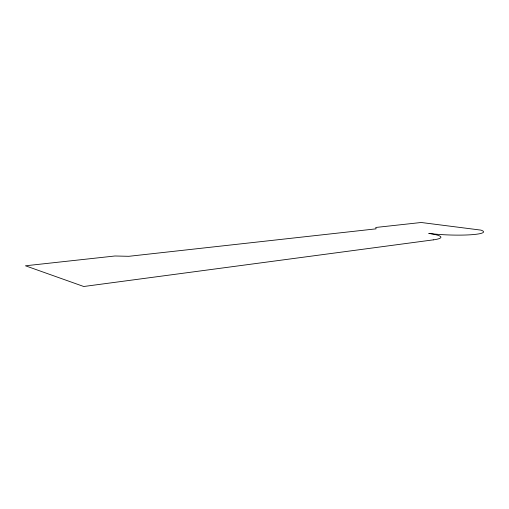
<?xml version="1.0" encoding="UTF-8"?>
<svg xmlns="http://www.w3.org/2000/svg" width="509" height="509" viewBox="0 0 509 509"><rect width="100%" height="100%" fill="white"/><g stroke="black" fill="none" stroke-linecap="round" stroke-linejoin="round"><path stroke-width="0.76" d="M433.267 239.866L83.737 286.503L25.45 265.787L114.945 255.995L128.815 256.307L376.056 228.846L375.769 227.466L421.197 222.497L480.89 230.113A34.268 4.282 2 0 1 470.386 234.789A34.268 4.282 2 0 1 428.782 233.415A33.32 4.486 1.7 0 1 433.267 239.866"/></g></svg>
